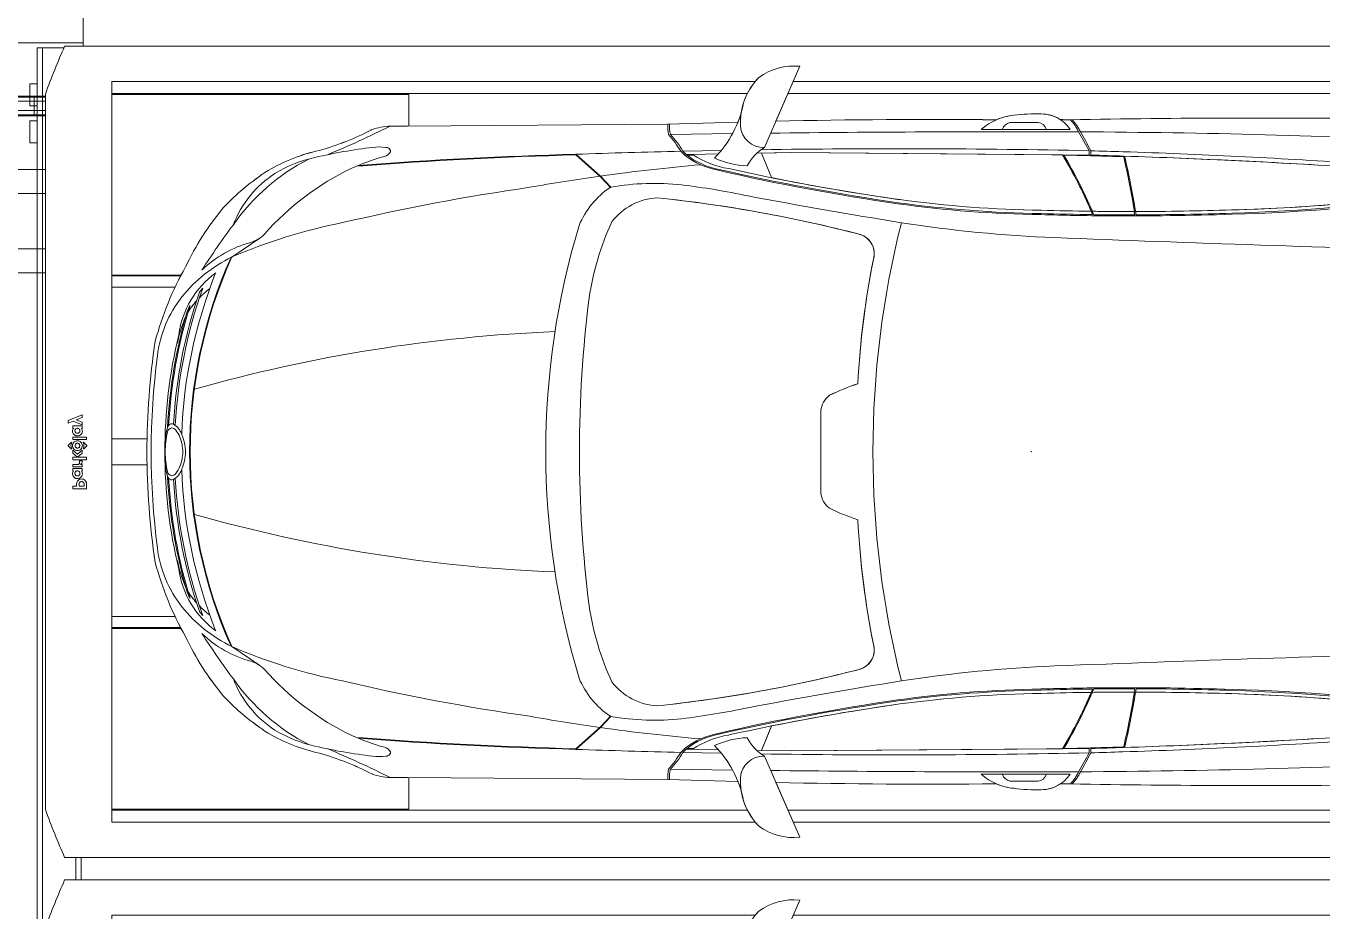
# Model space of a CAD drawing. Header units: inches. Extents: x -16708 to 20619, y -1096 to 18335.
# Drawn here: x -11425 to -7909, y 4518 to 6918 of the extents above; entities that cross this region are included whole.
import ezdxf

# ---------------------------------------------------------------- set-up
doc = ezdxf.new("R2010")
doc.units = ezdxf.units.IN
doc.header["$MEASUREMENT"] = 0
doc.set_wipeout_variables(frame=1)
doc.linetypes.add('PHANTOM', pattern=[12.7, 6.35, -1.27, 1.27, -1.27, 1.27, -1.27])
for name, color, linetype in [('PK24-LOGO', 7, 'Continuous'), ('PK24E', 7, 'Continuous'), ('PK24E-COMP-CAR', 7, 'Continuous')]:
    doc.layers.add(name, color=color, linetype=linetype)
for name, color, linetype, true_color in [('PK24E-COMP-PALLET', 132, 'Continuous', 0x00b7c8), ('PK24E-HELPER', 253, 'PHANTOM', 0xa1a1a1), ('PK24E-SYS-LIFT', 31, 'Continuous', 0xffcc5a), ('PK24E-SYS-SHELF', 31, 'Continuous', 0xffcc5a)]:
    doc.layers.add(name, color=color, linetype=linetype, true_color=true_color)

# ---------------------------------------------------------------- blocks, each defined once
blk = doc.blocks.new('ELIFTUG---TOP-COMP-PKE24')
at = {"layer": 'PK24E-HELPER', "lineweight": 5}
blk.add_point((0, -167.5), dxfattribs=at)
blk = doc.blocks.new('ELIFT-DU--TOP-COMP-PKE24')
at = {"layer": 'PK24E-SYS-LIFT', "linetype": 'Continuous', "lineweight": 5}
for p, q in [((-257.25, 119.1), (-257.25, -119.1)), ((-282.15, -119.1), (-257.25, -119.1)), ((-257.25, -131.25), (-257.25, -119.1)), ((-282.15, -133.55), (-270.56, -133.55)), ((-270.56, -133.88), (-270.56, -133.55)), ((-270.56, -133.55), (294.94, -133.55)), ((279.63, -131.25), (-258.37, -131.25)), ((-258.37, -131.25), (-258.37, -131.55)), ((279.63, -131.55), (-258.37, -131.55)), ((-258.37, -131.55), (-258.37, -133.55)), ((-245.37, -130.25), (266.63, -130.25)), ((-245.37, -131.25), (-245.37, -130.25)), ((-282.15, -133.88), (-270.56, -133.88)), ((-282.15, -134.98), (-270.56, -134.98)), ((-270.56, -133.88), (294.94, -133.88)), ((-270.56, -134.98), (-270.56, -133.88)), ((-270.56, -134.98), (294.94, -134.98)), ((-270.56, -137.52), (-270.56, -134.98)), ((-282.15, -137.52), (-270.56, -137.52)), ((-282.15, -138.62), (-270.56, -138.62)), ((-282.15, -138.95), (-270.56, -138.95)), ((-270.56, -138.62), (-270.56, -137.52)), ((-270.56, -137.52), (294.94, -137.52)), ((-270.56, -138.62), (294.94, -138.62)), ((-270.56, -138.95), (-270.56, -138.62)), ((-270.56, -138.95), (294.94, -138.95)), ((-258.37, -138.95), (-258.37, -140.95)), ((-258.37, -140.95), (-258.37, -141.25)), ((-258.37, -140.95), (279.63, -140.95)), ((-258.37, -141.25), (279.63, -141.25)), ((-257.25, -153.5), (-257.25, -141.25)), ((-257.25, -153.5), (-282.15, -153.5)), ((-289.75, -181.5), (-257.25, -181.5))]:
    blk.add_line(p, q, dxfattribs=at)
at = {"lineweight": 5}
blk.add_wipeout([(-285.75, -175), (-285.75, -160), (307, -160), (307, -175)], dxfattribs=at)
at = {"layer": 'PK24E-SYS-LIFT', "linetype": 'Continuous', "lineweight": 5}
for p, q in [((-245.37, -160), (-245.37, -141.25)), ((-257.25, -160), (-257.25, -153.5)), ((307, -160), (-285.75, -160)), ((-285.75, -175), (307, -175)), ((-257.25, -181.5), (-257.25, -175))]:
    blk.add_line(p, q, dxfattribs=at)
blk = doc.blocks.new('ELIFTUG--WDU-TOP-SYS-PKE24')
at = {"lineweight": 5}
blk.add_blockref('ELIFTUG---TOP-COMP-PKE24', (0, 0), dxfattribs=at)
blk.add_blockref('ELIFT-DU--TOP-COMP-PKE24', (0, 0), dxfattribs=at)
blk = doc.blocks.new('SEDAN---TOP-COMP-PKE24')
at = {"layer": 'PK24E-COMP-CAR', "lineweight": 5}
for p, q in [((-62.86, 104.5), (-72.44, 82.5)), ((-169.27, 88.29), (-174, 88.29)), ((-98.66, 88.8), (-169.27, 88.29)), ((-98.66, 88.8), (-79.61, 89.39)), ((-5.82, 89.3), (1.87, 89.25)), ((-97.93, 86.02), (-81.06, 86.26)), ((10.5, 87.37), (-13.63, 87.41)), ((-95.15, 81.48), (-93.97, 80.32)), ((-94.58, 81.49), (-84.09, 81.71)), ((-94.58, 81.49), (-93.64, 80.58)), ((-74.57, 80.93), (-65.09, 81.1)), ((-70.54, 74.33), (-73.22, 80.95)), ((15.63, 80.44), (-65.09, 81.1)), ((15.63, 81.62), (15.63, 80.46)), ((16.15, 81.61), (16.15, 80.46)), ((-116.92, 74.75), (-123.58, 80.66)), ((-116.92, 74.58), (-123.58, 80.49)), ((-93.64, 80.58), (-91.91, 80.62)), ((-93.36, 80.34), (-91.61, 80.39)), ((-91.91, 80.62), (-84.91, 80.75)), ((16.01, 80.23), (8.78, 80.42)), ((16.01, 80.23), (25.03, 79.95)), ((-114.09, 71.73), (-116.92, 74.75)), ((-114.09, 71.56), (-116.92, 74.58)), ((16.52, 65.21), (16.91, 64.26)), ((16.91, 64.26), (28.03, 64.26)), ((28.03, 64.26), (27.9, 65.14)), ((-216.91, 52.81), (-209.34, 57.94)), ((-57.16, 11.11), (-57.16, -11.11)), ((-216.91, -52.81), (-209.34, -57.94)), ((16.52, -65.21), (16.91, -64.26)), ((16.91, -64.26), (28.03, -64.26)), ((28.03, -64.26), (27.9, -65.14)), ((-114.09, -71.56), (-116.92, -74.58)), ((-114.09, -71.73), (-116.92, -74.75)), ((-116.92, -74.58), (-123.58, -80.49)), ((-116.92, -74.75), (-123.58, -80.66)), ((-70.54, -74.33), (-73.22, -80.95)), ((-95.15, -81.48), (-93.97, -80.32)), ((-94.58, -81.49), (-93.64, -80.58)), ((-93.64, -80.58), (-91.91, -80.62)), ((-93.36, -80.34), (-91.61, -80.39)), ((-91.91, -80.62), (-84.91, -80.75)), ((15.63, -80.44), (-65.09, -81.1)), ((16.01, -80.23), (8.78, -80.42)), ((15.63, -81.62), (15.63, -80.46)), ((16.01, -80.23), (25.03, -79.95)), ((16.15, -81.61), (16.15, -80.46)), ((-94.58, -81.49), (-84.09, -81.71)), ((-74.57, -80.93), (-65.09, -81.1)), ((-62.86, -104.5), (-72.44, -82.5)), ((-97.93, -86.02), (-81.06, -86.26)), ((10.5, -87.37), (-13.63, -87.41)), ((-169.27, -88.29), (-174, -88.29)), ((-98.66, -88.8), (-169.27, -88.29)), ((-98.66, -88.8), (-79.61, -89.39)), ((-5.82, -89.3), (1.87, -89.25))]:
    blk.add_line(p, q, dxfattribs=at)
blk.add_lwpolyline([(97.78, -90.23, -0.008053), (10.57, -90.02, -0.000309), (7.83, -90.05, -0.150488), (2.6, -91.59, -0.044865), (-4.76, -91.22, -0.077763), (-9.49, -90.01, -0.007742), (-69.33, -89.64), (-62.86, -104.5, -0.182926), (-73.91, -101.48, -0.158163), (-78.74, -91.93, 0.023024), (-79.61, -89.39), (-98.66, -88.8), (-169.27, -88.29), (-174, -88.29, -0.075259), (-178.89, -87.33, 0.049447), (-193.17, -81.68, -0.080698), (-207.09, -76.23, -0.062715), (-219.23, -66.14, -0.061643), (-229.5, -50.11, -0.061425), (-237.69, -30.02, -0.075225), (-237.69, 30.02, -0.061425), (-229.5, 50.11, -0.061643), (-219.23, 66.14, -0.062715), (-207.09, 76.23, -0.080698), (-193.17, 81.68, 0.049447), (-178.89, 87.33, -0.075259), (-174, 88.29), (-169.27, 88.29), (-98.66, 88.8), (-79.61, 89.39, 0.023024), (-78.74, 91.93, -0.158163), (-73.91, 101.48, -0.182926), (-62.86, 104.5), (-69.33, 89.64, -0.007742), (-9.49, 90.01, -0.077763), (-4.76, 91.22, -0.044865), (2.6, 91.59, -0.150488), (7.83, 90.05, -0.000309), (10.57, 90.02, -0.008053), (97.78, 90.23)], format="xyb", dxfattribs=at)
for points in [[(-65.09, 81.1), (-73.22, 80.95), (-70.53, 74.32, 0.014822), (-35.67, 68.36, 0.030043), (2.71, 65.49, 0.004063), (16.22, 65.21, 0.035411), (8.42, 80.5)], [(25.28, 80.15, -0.016235), (28.25, 65.14, 0.00745), (54.29, 65.56, 0.017199), (86.77, 67.51, 0.008624), (85.26, 77.28, 0.007485)], [(-101.46, 68.87, 0.21976), (-113.83, 62.35, 0.069678), (-119.98, 41.74, 0.063275), (-119.98, -41.74, 0.069678), (-113.83, -62.35, 0.21976), (-101.46, -68.87, 0.037117), (-46.41, -58.91, 0.360325), (-42.69, -53.02, -0.038423), (-47.08, -18.45, -0.032223), (-54.77, -15.32, -0.201945), (-57.16, -11.11), (-57.16, 11.11, -0.201945), (-54.77, 15.32, -0.032223), (-47.08, 18.45, -0.038423), (-42.69, 53.02, 0.360325), (-46.41, 58.91, 0.037117)], [(-35.67, -68.36, 0.014822), (-70.53, -74.32), (-73.22, -80.95), (-65.09, -81.1), (8.42, -80.5, 0.035411), (16.22, -65.21, 0.004063), (2.71, -65.49, 0.030043)], [(28.25, -65.14, -0.016235), (25.28, -80.15, 0.007485), (85.26, -77.28, 0.008624), (86.77, -67.51, 0.017199), (54.29, -65.56, 0.00745)]]:
    blk.add_lwpolyline(points, format="xyb", close=True, dxfattribs=at)
for centre, radius, start, end in [((-64.4, 88.4), 16.17, 84.5375, 126.0025), ((-61.6, 89.26), 17.35, 135.2065, 183.224), ((-106.68, 100.05), 29.09, 315.424, 349.2913), ((0.97, 50.47), 41.15, 87.7248, 98.0001), ((2.73, 82.33), 9.26, 33.0251, 90.7991), ((-297.73, 335.52), 276.47, 292.7519, 296.5872), ((-173.26, 71.64), 16.67, 92.5187, 109.7343), ((-88.33, 88.24), 10.35, 176.9022, 192.453), ((-90.22, 88.08), 7.98, 174.7847, 194.9697), ((-72.64, 88.8), 6.31, 184.7355, 271.8294), ((-27.52, -1842.23), 1932.32, 89.46551, 91.2399), ((-3.27, 75.49), 15.8, 95.4125, 130.9847), ((-5.03, 86.36), 3.04, 105.091, 158.8834), ((1.53, 86.64), 2.64, 20.8811, 82.6101), ((-19.05, -2122.12), 2212.33, 89.23306, 89.30384), ((60.59, -2617.2), 2707.68, 89.21283, 91.05848), ((2.79, 82.38), 10.9, 23.5779, 44.4636), ((2.01, 81.41), 12.48, 25.2884, 43.4409), ((-214.5, 156.5), 77.8, 285.9155, 297.2387), ((-120.33, 66.66), 29.22, 30.4712, 41.4579), ((-112.63, 71.62), 20.57, 28.6754, 44.4041), ((-4.65, -5675.73), 5762.5, 89.826757, 90.657219), ((-55.59, 45.28), 79.96, 27.0266, 31.2322), ((0.75, -2315.17), 2401.94, 87.31052, 89.70092), ((400.86, 299.68), 442.21, 208.7857, 209.5474), ((-183.36, 36.09), 46.63, 102.1421, 120.5966), ((-161.84, -60.16), 143.68, 96.751, 103.0827), ((-176.92, 69.41), 13.23, 82.1737, 97.8561), ((-176.09, 82.51), 2.49, 283.1984, 331.9154), ((-175.21, 80.92), 1.6, 41.6512, 86.9746), ((-174.55, 81.55), 0.692, 341.7255, 38.8125), ((-36.32, -2454.38), 2536.54, 91.32888, 91.97137), ((-66.73, 72.51), 11.5, 119.7345, 154.246), ((-36.58, -2440.23), 2522.39, 88.81394, 90.83629), ((114.29, 3096.19), 3016.18, 268.13548, 268.30047), ((-33.65, -1742.8), 1825.08, 86.20281, 88.16358), ((-170.4, 29.26), 56.29, 117.1325, 144.9762), ((-186.34, 43.99), 36.69, 102.6348, 120.9753), ((-160.31, 24.5), 57.62, 105.3002, 114.6581), ((-95.87, -1030.07), 1111.07, 91.42921, 94.47226), ((-95.87, -1030.24), 1111.07, 91.42921, 94.47226), ((-43.08, -455.9), 535.77, 94.9919, 97.9221), ((-80.5, 98.49), 22.61, 233.4438, 258.5287), ((-80.74, 97.3), 21.15, 232.2694, 259.1312), ((-78.45, 100.5), 24, 235.8879, 261.2775), ((-76.49, 99.59), 22.08, 244.6304, 268.4473), ((-95.53, 17.86), 121.37, 22.4976, 31.0717), ((-95.23, 17.86), 121.37, 22.9596, 31.0262), ((47.02, 862.9), 783.05, 267.74093, 268.38698), ((-40.59, -1924.38), 2005.61, 86.33841, 88.1264), ((-204.64, 26.99), 235.7, 9.3153, 12.9871), ((-204.34, 26.99), 235.7, 9.0956, 13.0385), ((-173.07, 23), 63.18, 122.5877, 136.9421), ((-189.22, 50.92), 29.29, 123.1182, 158.6656), ((-152.98, 10.65), 73.28, 115.3484, 138.6962), ((-45, -438.56), 518.32, 97.995, 100.1199), ((48.2, 656.1), 594.88, 257.06162, 261.83817), ((50.14, 668.51), 607.14, 257.16578, 261.83301), ((47.41, 659.23), 596.69, 257.46559, 261.99639), ((-52.64, -509.63), 587.29, 98.16734, 103.21053), ((-101.49, 52.6), 22.96, 123.6769, 157.6102), ((-102.26, 4.78), 67.99, 83.8009, 100.0181), ((-118.87, -126.79), 200.59, 77.923, 83.141), ((42.27, 538.54), 473.13, 271.4558, 278.3489), ((-100.59, 52.21), 16.68, 92.9735, 142.5507), ((-140.88, -306.38), 377.31, 75.6057, 84.0024), ((209.43, 1589.03), 1546.4, 259.32932, 260.89545), ((7.17, 381.59), 317.33, 262.1349, 269.1704), ((7.21, 382.52), 317.96, 262.1703, 269.1694), ((7.37, 386.04), 320.58, 262.2841, 269.1673), ((40.47, 551.19), 486.69, 271.641, 278.3926), ((43.18, 517.82), 453.56, 271.423, 278.6866), ((-159.64, 16.61), 77.48, 140.2708, 154.3805), ((26.5, 878.44), 814.5, 268.31692, 269.60026), ((26.62, 883.44), 819.2, 268.31952, 269.29918), ((26.97, 896.69), 831.55, 268.32799, 269.25734), ((26.97, 896.69), 831.55, 269.27979, 269.55469), ((27.03, 939.01), 873.87, 269.57288, 270.05711), ((26.45, 924.83), 860.88, 269.62504, 271.86362), ((27.03, 939.01), 873.87, 270.07421, 271.78768), ((26.62, 925.75), 861.51, 270.11773, 271.848), ((-20.48, -83.54), 243.89, 143.4887, 147.0067), ((-158.26, -83.55), 148.45, 101.1054, 113.2737), ((81.19, 0), 212.94, 163.2572, 196.7428), ((-43.31, 30.11), 77.54, 155.4324, 171.3758), ((210.31, 0), 253.31, 165.808, 194.192), ((20.7, 421.08), 363.31, 261.1383, 267.7269), ((-203.41, 26.57), 31.35, 105.5199, 133.6166), ((-214.29, 65.25), 8.83, 286.3623, 315.0949), ((-48.11, 53.72), 5.46, 344.2805, 79.2136), ((396.89, 10097.96), 10047.5, 267.772041, 268.409436), ((-199.28, 16.8), 40.1, 116.0817, 141.0743), ((-99.06, 0), 129.15, 155.8616, 204.1384), ((-152.11, 6.89), 88.65, 150.8176, 164.8775), ((-99.23, 0), 129.15, 155.9157, 204.0843), ((179.75, 7.18), 227.11, 168.5559, 177.1567), ((-206.61, 28.32), 24.95, 126.0607, 172.1709), ((-99.65, -0.01), 130.96, 158.2662, 177.8999), ((-99.67, -0.01), 133.28, 161.0425, 176.7705), ((-99.66, -0.01), 132.78, 160.4779, 176.8863), ((-216.31, 33.98), 12.15, 123.0411, 140.9727), ((-198.32, 21.08), 35.27, 138.6846, 140.9658), ((-205.51, 22.25), 31.83, 141.6601, 173.1733), ((-99.68, 0), 134.56, 162.8481, 176.962), ((-185.33, 17.99), 48.1, 153.192, 155.3203), ((-213.93, 29.41), 17.05, 137.5427, 151.3063), ((208.52, 0), 331.14, 172.7589, 187.2411), ((-99.66, -0.01), 134.86, 163.5999, 177.2039), ((-197.47, 22.79), 34.84, 156.654, 168.918), ((-99.69, 0), 135.4, 166.4538, 193.5462), ((-112.46, -386.64), 419.55, 92.2915, 105.8548), ((-39.3, 0), 200.64, 171.3961, 188.6039), ((-36.68, 0), 202.11, 172.5993, 187.4007), ((-26.66, -42.67), 64.44, 108.4794, 115.8619), ((-50.97, 10.37), 6.23, 127.5597, 173.228), ((-228.37, 3.97), 6.5, 150.9416, 173.9628), ((-233.19, 6.58), 1.02, 63.7035, 147.9621), ((-235.4, 3.07), 5.18, 19.4522, 58.9919), ((-202.83, 0.56), 32.26, 172.7148, 178.7464), ((-212.26, 0.19), 22.72, 166.9051, 180.4687), ((-232.9, 5.01), 1.53, 102.1025, 167.8605), ((-233.52, 4.76), 1.77, 38.8304, 81.862), ((-237.14, 1.55), 6.6, 21.4953, 40.8079), ((-240.92, 0.01), 10.68, 359.9671, 21.793), ((-241.08, 0.02), 11.58, 359.9064, 24.3217), ((-202.83, -0.56), 32.26, 181.2536, 187.2852), ((-212.26, -0.19), 22.72, 179.5313, 193.0949), ((-240.92, -0.01), 10.68, 338.207, 0.0329), ((-241.08, -0.02), 11.58, 335.6783, 0.0936), ((-228.37, -3.97), 6.5, 186.0372, 209.0584), ((-232.9, -5.01), 1.53, 192.1395, 257.8975), ((-99.66, 0.01), 134.86, 182.7961, 196.4001), ((-233.52, -4.76), 1.77, 278.138, 321.1696), ((-235.4, -3.07), 5.18, 301.0081, 340.5478), ((-237.14, -1.55), 6.6, 319.1921, 338.5047), ((-99.65, 0.01), 130.96, 182.1001, 201.7338), ((-99.68, 0), 134.56, 183.038, 197.1519), ((-233.19, -6.58), 1.02, 212.0379, 296.2965), ((-99.67, 0.01), 133.28, 183.2295, 198.9575), ((-99.66, 0.01), 132.78, 183.1137, 199.5221), ((-50.97, -10.37), 6.23, 186.772, 232.4403), ((-112.46, 386.64), 419.55, 254.1452, 267.7085), ((-26.66, 42.67), 64.44, 244.1381, 251.5206), ((179.75, -7.18), 227.11, 182.8433, 191.4441), ((-205.51, -22.25), 31.83, 186.8267, 218.3399), ((-152.11, -6.89), 88.65, 195.1225, 209.1824), ((-197.47, -22.79), 34.84, 191.082, 203.346), ((-206.61, -28.32), 24.95, 187.8291, 233.9393), ((-185.33, -17.99), 48.1, 204.6797, 206.808), ((-213.93, -29.41), 17.05, 208.6937, 222.4573), ((-199.28, -16.8), 40.1, 218.9257, 243.9183), ((-216.31, -33.98), 12.15, 219.0273, 236.9589), ((-43.31, -30.11), 77.54, 188.6242, 204.5676), ((-198.32, -21.08), 35.27, 219.0342, 221.3154), ((-159.64, -16.61), 77.48, 205.6195, 219.7292), ((-20.48, 83.54), 243.89, 212.9933, 216.5113), ((-203.41, -26.57), 31.35, 226.3834, 254.4801), ((-48.11, -53.72), 5.46, 280.7864, 15.7195), ((-158.26, 83.55), 148.45, 246.7263, 258.8946), ((396.89, -10097.96), 10047.5, 91.590564, 92.227959), ((-214.29, -65.25), 8.83, 44.9051, 73.6377), ((-152.98, -10.65), 73.28, 221.3038, 244.6516), ((-140.88, 306.38), 377.31, 275.9976, 284.3943), ((20.7, -421.08), 363.31, 92.2731, 98.8617), ((-170.4, -29.26), 56.29, 215.0238, 242.8675), ((-189.22, -50.92), 29.29, 201.3344, 236.8818), ((-52.64, 509.63), 587.29, 256.78947, 261.83266), ((-101.49, -52.6), 22.96, 202.3898, 236.3231), ((-100.59, -52.21), 16.68, 217.4493, 267.0265), ((209.43, -1589.03), 1546.4, 99.10455, 100.67068), ((-173.07, -23), 63.18, 223.0579, 237.4123), ((7.17, -381.59), 317.33, 90.8296, 97.8651), ((7.21, -382.52), 317.96, 90.8306, 97.8297), ((7.37, -386.04), 320.58, 90.8327, 97.7159), ((26.5, -878.44), 814.5, 90.39974, 91.68308), ((26.62, -883.44), 819.2, 90.70082, 91.68048), ((26.97, -896.69), 831.55, 90.74266, 91.67201), ((-95.53, -17.86), 121.37, 328.9283, 337.5024), ((-95.23, -17.86), 121.37, 328.9738, 337.0404), ((26.97, -896.69), 831.55, 90.44531, 90.72021), ((27.03, -939.01), 873.87, 89.94289, 90.42712), ((26.45, -924.83), 860.88, 88.13638, 90.37496), ((-204.64, -26.99), 235.7, 347.0129, 350.6847), ((-204.34, -26.99), 235.7, 346.9615, 350.9044), ((27.03, -939.01), 873.87, 88.21232, 89.92579), ((26.62, -925.75), 861.51, 88.152, 89.88227), ((42.27, -538.54), 473.13, 81.6511, 88.5442), ((40.47, -551.19), 486.69, 81.6074, 88.359), ((43.18, -517.82), 453.56, 81.3134, 88.577), ((-118.87, 126.79), 200.59, 276.859, 282.077), ((48.2, -656.1), 594.88, 98.16183, 102.93838), ((50.14, -668.51), 607.14, 98.16699, 102.83422), ((47.41, -659.23), 596.69, 98.00361, 102.53441), ((-45, 438.56), 518.32, 259.8801, 262.005), ((-102.26, -4.78), 67.99, 259.9819, 276.1991), ((-183.36, -36.09), 46.63, 239.4034, 257.8579), ((-186.34, -43.99), 36.69, 239.0247, 257.3652), ((-160.31, -24.5), 57.62, 245.3419, 254.6998), ((-43.08, 455.9), 535.77, 262.0779, 265.0081), ((-80.5, -98.49), 22.61, 101.4713, 126.5562), ((-80.74, -97.3), 21.15, 100.8688, 127.7306), ((-78.45, -100.5), 24, 98.7225, 124.1121), ((-40.59, 1924.38), 2005.61, 271.8736, 273.66159), ((-161.84, 60.16), 143.68, 256.9173, 263.249), ((-297.73, -335.52), 276.47, 63.4128, 67.2481), ((-95.87, 1030.24), 1111.07, 265.52774, 268.57079), ((-95.87, 1030.07), 1111.07, 265.52774, 268.57079), ((-176.09, -82.51), 2.49, 28.0846, 76.8016), ((-36.32, 2454.38), 2536.54, 268.02863, 268.67112), ((-76.49, -99.59), 22.08, 91.5527, 115.3696), ((-106.68, -100.05), 29.09, 10.7087, 44.576), ((-66.73, -72.51), 11.5, 205.754, 240.2655), ((47.02, -862.9), 783.05, 91.61302, 92.25907), ((-33.65, 1742.8), 1825.08, 271.83642, 273.79719), ((-214.5, -156.5), 77.8, 62.7613, 74.0845), ((-176.92, -69.41), 13.23, 262.1439, 277.8263), ((-175.21, -80.92), 1.6, 273.0254, 318.3488), ((-174.55, -81.55), 0.692, 321.1875, 18.2745), ((-120.33, -66.66), 29.22, 318.5421, 329.5288), ((-112.63, -71.62), 20.57, 315.5959, 331.3246), ((-72.64, -88.8), 6.31, 88.1706, 175.2645), ((-36.58, 2440.23), 2522.39, 269.16371, 271.18606), ((-55.59, -45.28), 79.96, 328.7678, 332.9734), ((400.86, -299.68), 442.21, 150.4526, 151.2143), ((0.75, 2315.17), 2401.94, 270.29908, 272.68948), ((114.29, -3096.19), 3016.18, 91.69953, 91.86452), ((-173.26, -71.64), 16.67, 250.2657, 267.4813), ((-88.33, -88.24), 10.35, 167.547, 183.0978), ((-90.22, -88.08), 7.98, 165.0303, 185.2153), ((-4.65, 5675.73), 5762.5, 269.342781, 270.173243), ((-3.27, -75.49), 15.8, 229.0153, 264.5875), ((-5.03, -86.36), 3.04, 201.1166, 254.909), ((1.53, -86.64), 2.64, 277.3899, 339.1189), ((2.73, -82.33), 9.26, 269.2009, 326.9749), ((2.79, -82.38), 10.9, 315.5364, 336.4221), ((2.01, -81.41), 12.48, 316.5591, 334.7116), ((-61.6, -89.26), 17.35, 176.776, 224.7935), ((-27.52, 1842.23), 1932.32, 268.7601, 270.53449), ((0.97, -50.47), 41.15, 261.9999, 272.2752), ((-19.05, 2122.12), 2212.33, 270.69616, 270.76694), ((60.59, 2617.2), 2707.68, 268.94152, 270.78717), ((-64.4, -88.4), 16.17, 233.9975, 275.4625)]:
    blk.add_arc(centre, radius, start, end, dxfattribs=at)
blk = doc.blocks.new('LOGO----DECOR-PK24')
at = {"layer": 'PK24-LOGO', "lineweight": 5}
for p, q in [((-10, 2.13), (-8.71, 2.13)), ((-10, -1.62), (-10, 2.13)), ((-9.29, 1.47), (-9.29, 0.11)), ((-8.76, 1.47), (-9.29, 1.47)), ((-9.29, 0.11), (-8.76, 0.11)), ((-8.61, 1.46), (-8.76, 1.47)), ((-8.76, 0.11), (-8.61, 0.13)), ((-8.71, 2.13), (-8.43, 2.11)), ((-8.48, 1.42), (-8.61, 1.46)), ((-8.61, 0.13), (-8.48, 0.17)), ((-8.36, 1.35), (-8.48, 1.42)), ((-8.48, 0.17), (-8.36, 0.23)), ((-8.43, 2.11), (-8.3, 2.07)), ((-8.26, 1.27), (-8.36, 1.35)), ((-8.36, 0.23), (-8.26, 0.31)), ((-8.3, 2.07), (-8.17, 2.03)), ((-8.19, 1.17), (-8.26, 1.27)), ((-8.26, 0.31), (-8.19, 0.41)), ((-8.13, 1.05), (-8.19, 1.17)), ((-8.19, 0.41), (-8.13, 0.53)), ((-8.17, 2.03), (-7.94, 1.9)), ((-8.09, 0.93), (-8.13, 1.05)), ((-8.13, 0.53), (-8.09, 0.66)), ((-8.08, 0.79), (-8.09, 0.93)), ((-8.09, 0.66), (-8.08, 0.79)), ((-7.94, 1.9), (-7.74, 1.74)), ((-7.74, 1.74), (-7.58, 1.55)), ((-7.58, 0.04), (-7.74, -0.16)), ((-7.58, 1.55), (-7.46, 1.32)), ((-7.46, 0.27), (-7.58, 0.04)), ((-7.46, 1.32), (-7.38, 1.06)), ((-7.38, 0.52), (-7.46, 0.27)), ((-7.38, 1.06), (-7.36, 0.79)), ((-7.36, 0.79), (-7.38, 0.52)), ((-7.19, -0.02), (-7.16, 0.13)), ((-7.16, 0.13), (-7.11, 0.26)), ((-7.11, 0.26), (-6.98, 0.49)), ((-6.98, 0.49), (-6.82, 0.68)), ((-6.82, 0.68), (-6.62, 0.82)), ((-6.62, 0.82), (-6.41, 0.92)), ((-6.42, 0.06), (-6.48, -0.05)), ((-6.33, 0.17), (-6.42, 0.06)), ((-6.41, 0.92), (-6.19, 0.98)), ((-6.23, 0.25), (-6.33, 0.17)), ((-6.11, 0.31), (-6.23, 0.25)), ((-6.19, 0.98), (-5.97, 1)), ((-5.98, 0.35), (-6.11, 0.31)), ((-5.84, 0.36), (-5.98, 0.35)), ((-5.97, 1), (-5.74, 0.98)), ((-5.71, 0.35), (-5.84, 0.36)), ((-5.74, 0.98), (-5.53, 0.92)), ((-5.58, 0.31), (-5.71, 0.35)), ((-5.47, 0.24), (-5.58, 0.31)), ((-5.53, 0.92), (-5.35, 0.82)), ((-5.37, 0.16), (-5.47, 0.24)), ((-5.29, 0.06), (-5.37, 0.16)), ((-5.35, 0.82), (-5.21, 0.7)), ((-5.23, -0.06), (-5.29, 0.06)), ((-5.21, 0.7), (-5.21, 0.95)), ((-5.21, 0.95), (-4.5, 0.95)), ((-4.5, 0.95), (-4.5, -1.62)), ((-3.41, 0.95), (-4.11, 0.95)), ((-4.11, 0.95), (-4.11, -1.62)), ((-3.41, 0.53), (-3.41, 0.95)), ((-3.36, 0.62), (-3.41, 0.53)), ((-3.37, -0.03), (-3.32, 0.06)), ((-3.29, 0.71), (-3.36, 0.62)), ((-3.32, 0.06), (-3.26, 0.13)), ((-3.22, 0.78), (-3.29, 0.71)), ((-3.26, 0.13), (-3.19, 0.19)), ((-3.14, 0.84), (-3.22, 0.78)), ((-3.19, 0.19), (-3.11, 0.23)), ((-3.05, 0.89), (-3.14, 0.84)), ((-3.11, 0.23), (-3.02, 0.26)), ((-2.94, 0.92), (-3.05, 0.89)), ((-3.02, 0.26), (-2.92, 0.27)), ((-2.83, 0.94), (-2.94, 0.92)), ((-2.92, 0.27), (-2.42, 0.27)), ((-2.7, 0.95), (-2.83, 0.94)), ((-2.42, 0.95), (-2.7, 0.95)), ((-2.42, 0.27), (-2.42, 0.95)), ((-1.42, 2.13), (-2.13, 2.13)), ((-2.13, 2.13), (-2.13, -1.62)), ((-1.42, -1.62), (-1.42, 2.13)), ((-0.37, 0.95), (-1.42, -0.33)), ((-0.61, -0.33), (0.44, 0.95)), ((0.44, 0.95), (-0.37, 0.95)), ((0.44, 0.19), (0.36, -0.06)), ((0.56, 0.41), (0.44, 0.19)), ((0.72, 0.61), (0.56, 0.41)), ((0.92, 0.77), (0.72, 0.61)), ((0.77, 1.32), (0.79, 1.37)), ((0.78, 1.26), (0.77, 1.32)), ((0.81, 1.24), (0.78, 1.26)), ((0.79, 1.37), (1.61, 2.19)), ((0.85, 1.23), (0.81, 1.24)), ((0.89, 1.24), (0.85, 1.23)), ((1.07, 1.32), (0.89, 1.24)), ((1.15, 0.9), (0.92, 0.77)), ((1.27, 1.37), (1.07, 1.32)), ((1.07, -0.08), (1.13, 0.03)), ((1.13, 0.03), (1.21, 0.12)), ((1.4, 0.98), (1.15, 0.9)), ((1.21, 0.12), (1.3, 0.2)), ((1.46, 1.41), (1.27, 1.37)), ((1.3, 0.2), (1.41, 0.26)), ((1.67, 1), (1.4, 0.98)), ((1.41, 0.26), (1.54, 0.3)), ((1.67, 1.42), (1.46, 1.41)), ((1.54, 0.3), (1.67, 0.31)), ((1.61, 2.19), (1.67, 2.21)), ((1.67, 2.21), (1.73, 2.19)), ((1.87, 1.41), (1.67, 1.42)), ((1.94, 0.98), (1.67, 1)), ((1.67, 0.31), (1.8, 0.3)), ((1.73, 2.19), (2.54, 1.37)), ((1.8, 0.3), (1.92, 0.26)), ((2.07, 1.37), (1.87, 1.41)), ((1.92, 0.26), (2.03, 0.2)), ((2.19, 0.9), (1.94, 0.98)), ((2.03, 0.2), (2.13, 0.12)), ((2.26, 1.32), (2.07, 1.37)), ((2.13, 0.12), (2.2, 0.03)), ((2.41, 0.77), (2.19, 0.9)), ((2.2, 0.03), (2.26, -0.08)), ((2.45, 1.24), (2.26, 1.32)), ((2.61, 0.61), (2.41, 0.77)), ((2.48, 1.23), (2.45, 1.24)), ((2.52, 1.24), (2.48, 1.23)), ((2.55, 1.26), (2.52, 1.24)), ((2.54, 1.37), (2.57, 1.32)), ((2.57, 1.32), (2.55, 1.26)), ((2.78, 0.41), (2.61, 0.61)), ((2.9, 0.19), (2.78, 0.41)), ((2.98, -0.06), (2.9, 0.19)), ((3.31, 2.13), (4.01, 2.13)), ((3.31, -1.62), (3.31, 2.13)), ((4.01, 2.13), (4.01, -1.62)), ((4.37, -0.02), (4.4, 0.13)), ((4.4, 0.13), (4.45, 0.26)), ((4.45, 0.26), (4.58, 0.49)), ((4.58, 0.49), (4.74, 0.68)), ((4.74, 0.68), (4.93, 0.82)), ((4.93, 0.82), (5.15, 0.92)), ((5.14, 0.06), (5.08, -0.05)), ((5.23, 0.17), (5.14, 0.06)), ((5.15, 0.92), (5.37, 0.98)), ((5.33, 0.25), (5.23, 0.17)), ((5.45, 0.31), (5.33, 0.25)), ((5.37, 0.98), (5.59, 1)), ((5.58, 0.35), (5.45, 0.31)), ((5.72, 0.36), (5.58, 0.35)), ((5.59, 1), (5.82, 0.98)), ((5.85, 0.35), (5.72, 0.36)), ((5.82, 0.98), (6.03, 0.92)), ((5.98, 0.31), (5.85, 0.35)), ((6.09, 0.24), (5.98, 0.31)), ((6.03, 0.92), (6.21, 0.82)), ((6.19, 0.16), (6.09, 0.24)), ((6.27, 0.06), (6.19, 0.16)), ((6.21, 0.82), (6.35, 0.7)), ((6.32, -0.06), (6.27, 0.06)), ((6.35, 0.7), (6.35, 0.95)), ((6.35, 0.95), (7.06, 0.95)), ((7.06, 0.95), (7.06, -1.62)), ((8.33, -1.51), (7.31, 0.95)), ((7.31, 0.95), (8.05, 0.95)), ((8.05, 0.95), (8.68, -0.63)), ((10, 0.95), (8.51, -2.81)), ((8.68, -0.63), (9.27, 0.95)), ((9.27, 0.95), (10, 0.95)), ((-9.29, -1.62), (-10, -1.62)), ((-8.71, -0.55), (-9.29, -0.55)), ((-9.29, -0.55), (-9.29, -1.62)), ((-8.43, -0.52), (-8.71, -0.55)), ((-8.3, -0.49), (-8.43, -0.52)), ((-8.17, -0.44), (-8.3, -0.49)), ((-7.94, -0.32), (-8.17, -0.44)), ((-7.74, -0.16), (-7.94, -0.32)), ((-7.22, -0.33), (-7.21, -0.17)), ((-7.21, -0.5), (-7.22, -0.33)), ((-7.21, -0.17), (-7.19, -0.02)), ((-7.19, -0.65), (-7.21, -0.5)), ((-7.16, -0.79), (-7.19, -0.65)), ((-7.1, -0.92), (-7.16, -0.79)), ((-6.97, -1.15), (-7.1, -0.92)), ((-6.81, -1.34), (-6.97, -1.15)), ((-6.62, -1.48), (-6.81, -1.34)), ((-6.41, -1.59), (-6.62, -1.48)), ((-6.52, -0.18), (-6.53, -0.33)), ((-6.53, -0.33), (-6.52, -0.47)), ((-6.48, -0.05), (-6.52, -0.18)), ((-6.52, -0.47), (-6.48, -0.6)), ((-6.48, -0.6), (-6.42, -0.72)), ((-6.42, -0.72), (-6.33, -0.82)), ((-6.19, -1.65), (-6.41, -1.59)), ((-6.33, -0.82), (-6.23, -0.9)), ((-6.23, -0.9), (-6.11, -0.97)), ((-5.98, -1.67), (-6.19, -1.65)), ((-6.11, -0.97), (-5.98, -1.01)), ((-5.98, -1.01), (-5.84, -1.02)), ((-5.74, -1.65), (-5.98, -1.67)), ((-5.84, -1.02), (-5.71, -1.01)), ((-5.53, -1.57), (-5.74, -1.65)), ((-5.71, -1.01), (-5.58, -0.97)), ((-5.58, -0.97), (-5.47, -0.9)), ((-5.35, -1.47), (-5.53, -1.57)), ((-5.47, -0.9), (-5.37, -0.82)), ((-5.37, -0.82), (-5.29, -0.72)), ((-5.21, -1.33), (-5.35, -1.47)), ((-5.29, -0.72), (-5.23, -0.6)), ((-5.2, -0.19), (-5.23, -0.06)), ((-5.23, -0.6), (-5.2, -0.47)), ((-5.21, -1.62), (-5.21, -1.33)), ((-5.21, -1.33), (-5.21, -1.33)), ((-4.5, -1.62), (-5.21, -1.62)), ((-5.19, -0.33), (-5.2, -0.19)), ((-5.2, -0.47), (-5.19, -0.33)), ((-4.11, -1.62), (-3.41, -1.62)), ((-3.41, -0.21), (-3.4, -0.12)), ((-3.41, -1.62), (-3.41, -0.21)), ((-3.4, -0.12), (-3.37, -0.03)), ((-2.13, -1.62), (-1.42, -1.62)), ((-1.42, -0.33), (-0.37, -1.62)), ((0.44, -1.62), (-0.61, -0.33)), ((-0.37, -1.62), (0.44, -1.62)), ((0.36, -0.06), (0.33, -0.33)), ((0.33, -0.33), (0.36, -0.6)), ((0.36, -0.6), (0.44, -0.85)), ((0.44, -0.85), (0.56, -1.08)), ((0.56, -1.08), (0.72, -1.28)), ((0.72, -1.28), (0.92, -1.44)), ((0.77, -1.98), (0.78, -1.93)), ((0.79, -2.04), (0.77, -1.98)), ((0.78, -1.93), (0.81, -1.9)), ((1.61, -2.85), (0.79, -2.04)), ((0.81, -1.9), (0.85, -1.89)), ((0.85, -1.89), (0.89, -1.9)), ((0.89, -1.9), (1.07, -1.98)), ((0.92, -1.44), (1.15, -1.56)), ((1.02, -0.33), (1.03, -0.2)), ((1.03, -0.46), (1.02, -0.33)), ((1.03, -0.2), (1.07, -0.08)), ((1.07, -0.59), (1.03, -0.46)), ((1.13, -0.7), (1.07, -0.59)), ((1.07, -1.98), (1.27, -2.04)), ((1.21, -0.79), (1.13, -0.7)), ((1.15, -1.56), (1.4, -1.64)), ((1.3, -0.87), (1.21, -0.79)), ((1.27, -2.04), (1.46, -2.07)), ((1.41, -0.93), (1.3, -0.87)), ((1.4, -1.64), (1.67, -1.67)), ((1.54, -0.97), (1.41, -0.93)), ((1.46, -2.07), (1.67, -2.09)), ((1.67, -0.98), (1.54, -0.97)), ((1.67, -2.88), (1.61, -2.85)), ((1.8, -0.97), (1.67, -0.98)), ((1.67, -1.67), (1.94, -1.64)), ((1.67, -2.09), (1.87, -2.07)), ((1.73, -2.85), (1.67, -2.88)), ((2.54, -2.04), (1.73, -2.85)), ((1.92, -0.93), (1.8, -0.97)), ((1.87, -2.07), (2.07, -2.04)), ((2.03, -0.87), (1.92, -0.93)), ((1.94, -1.64), (2.19, -1.56)), ((2.13, -0.79), (2.03, -0.87)), ((2.07, -2.04), (2.26, -1.98)), ((2.2, -0.7), (2.13, -0.79)), ((2.19, -1.56), (2.41, -1.44)), ((2.26, -0.59), (2.2, -0.7)), ((2.26, -0.08), (2.3, -0.2)), ((2.3, -0.46), (2.26, -0.59)), ((2.26, -1.98), (2.45, -1.9)), ((2.3, -0.2), (2.31, -0.33)), ((2.31, -0.33), (2.3, -0.46)), ((2.41, -1.44), (2.61, -1.28)), ((2.45, -1.9), (2.48, -1.89)), ((2.48, -1.89), (2.52, -1.9)), ((2.52, -1.9), (2.55, -1.93)), ((2.57, -1.98), (2.54, -2.04)), ((2.55, -1.93), (2.57, -1.98)), ((2.61, -1.28), (2.78, -1.08)), ((2.78, -1.08), (2.9, -0.85)), ((2.9, -0.85), (2.98, -0.6)), ((3, -0.33), (2.98, -0.06)), ((2.98, -0.6), (3, -0.33)), ((4.01, -1.62), (3.31, -1.62)), ((4.34, -0.17), (4.37, -0.02)), ((4.34, -0.33), (4.34, -0.17)), ((4.34, -0.5), (4.34, -0.33)), ((4.37, -0.65), (4.34, -0.5)), ((4.4, -0.79), (4.37, -0.65)), ((4.46, -0.92), (4.4, -0.79)), ((4.59, -1.15), (4.46, -0.92)), ((4.75, -1.34), (4.59, -1.15)), ((4.94, -1.48), (4.75, -1.34)), ((5.15, -1.59), (4.94, -1.48)), ((5.04, -0.18), (5.03, -0.33)), ((5.03, -0.33), (5.04, -0.47)), ((5.08, -0.05), (5.04, -0.18)), ((5.04, -0.47), (5.08, -0.6)), ((5.08, -0.6), (5.14, -0.72)), ((5.14, -0.72), (5.23, -0.82)), ((5.37, -1.65), (5.15, -1.59)), ((5.23, -0.82), (5.33, -0.9)), ((5.33, -0.9), (5.45, -0.97)), ((5.58, -1.67), (5.37, -1.65)), ((5.45, -0.97), (5.58, -1.01)), ((5.58, -1.01), (5.72, -1.02)), ((5.81, -1.65), (5.58, -1.67)), ((5.72, -1.02), (5.85, -1.01)), ((6.03, -1.57), (5.81, -1.65)), ((5.85, -1.01), (5.98, -0.97)), ((5.98, -0.97), (6.09, -0.9)), ((6.21, -1.47), (6.03, -1.57)), ((6.09, -0.9), (6.19, -0.82)), ((6.19, -0.82), (6.27, -0.72)), ((6.35, -1.33), (6.21, -1.47)), ((6.27, -0.72), (6.32, -0.6)), ((6.36, -0.19), (6.32, -0.06)), ((6.32, -0.6), (6.36, -0.47)), ((6.35, -1.62), (6.35, -1.33)), ((6.35, -1.33), (6.35, -1.33)), ((7.06, -1.62), (6.35, -1.62)), ((6.37, -0.33), (6.36, -0.19)), ((6.36, -0.47), (6.37, -0.33)), ((7.8, -2.81), (8.33, -1.51)), ((8.51, -2.81), (7.8, -2.81))]:
    blk.add_line(p, q, dxfattribs=at)
blk = doc.blocks.new('*U16')
at = {"lineweight": 5}
blk.add_wipeout([(-267.5, 96.99), (-262.27, 110), (262.27, 110), (267.5, 96.99), (267.5, -96.99), (262.27, -110), (-262.27, -110), (-267.5, -96.99)], dxfattribs=at)
at = {"layer": 'PK24E-COMP-PALLET', "lineweight": 5}
for p, q in [((262.27, 110), (-262.27, 110)), ((-249.45, -100.42), (-249.45, 100.42)), ((-74.88, 100.42), (-249.45, 100.42)), ((249.45, 100.42), (-64.64, 100.42)), ((-267.5, -96.99), (-267.5, 96.99)), ((-77.07, 97.11), (-249.45, 97.11)), ((-168.92, 96.89), (-249.45, 96.89)), ((-168.92, 88.29), (-168.92, 96.89)), ((249.45, 97.11), (-66.08, 97.11)), ((-230.71, 47.89), (-249.45, 47.89)), ((-230.82, 47.67), (-249.45, 47.67)), ((-232.31, 44.65), (-249.45, 44.65)), ((-239.91, 3.52), (-249.45, 3.52)), ((-239.91, -3.52), (-249.45, -3.52)), ((-232.31, -44.65), (-249.45, -44.65)), ((-230.82, -47.67), (-249.45, -47.67)), ((-230.71, -47.89), (-249.45, -47.89)), ((-168.92, -96.89), (-168.92, -88.29)), ((-168.92, -96.89), (-249.45, -96.89)), ((-77.07, -97.11), (-249.45, -97.11)), ((249.45, -97.11), (-66.08, -97.11)), ((-74.88, -100.42), (-249.45, -100.42)), ((249.45, -100.42), (-64.64, -100.42)), ((262.27, -110), (-262.27, -110))]:
    blk.add_line(p, q, dxfattribs=at)
for start, end in [(156.6469, 159.5434), (200.4566, 203.3531)]:
    blk.add_arc((-7.5, 0), 277.5, start, end, dxfattribs=at)
at = {"layer": 'PK24E-HELPER', "lineweight": 5}
blk.add_point((0, 0), dxfattribs=at)
at = {"linetype": 'Continuous', "lineweight": 5, "rotation": 270}
blk.add_blockref('LOGO----DECOR-PK24', (-258.47, 0), dxfattribs=at)
at = {"layer": 'PK24E', "lineweight": 5}
blk.add_blockref('SEDAN---TOP-COMP-PKE24', (0, 0), dxfattribs=at)
blk = doc.blocks.new('*U17')
at = {"layer": 'PK24E-SYS-SHELF', "lineweight": 5}
for p, q in [((-268.25, 585.98), (-268.25, -109.5)), ((-269.75, -109.5), (-269.75, 570.8)), ((-269.75, -83.75), (-271.75, -83.75)), ((-271.75, -89.75), (-271.75, -83.75)), ((-271.75, -89.75), (-269.75, -89.75)), ((-269.75, -93.75), (-271.75, -93.75)), ((-271.75, -99.75), (-271.75, -93.75)), ((-271.75, -99.75), (-269.75, -99.75)), ((-268.25, -109.5), (-269.75, -109.5)), ((-268.25, -109.5), (-262.48, -109.5))]:
    blk.add_line(p, q, dxfattribs=at)
at = {"layer": 'PK24E', "lineweight": 5}
blk.add_blockref('*U16', (0, 0), dxfattribs=at)
at = {"layer": 'PK24E-SYS-SHELF', "lineweight": 5}
for p, q in [((-259.25, 110), (-259.25, 116)), ((-257.75, 110), (-257.75, 116))]:
    blk.add_line(p, q, dxfattribs=at)
at = {"layer": 'PK24E', "lineweight": 5}
blk.add_blockref('*U16', (0, 226), dxfattribs=at)

msp = doc.modelspace()

# ---------------------------------------------------------------- block references
at = {"layer": 'PK24E', "lineweight": 5, "xscale": 10, "yscale": 10, "zscale": 10}
msp.add_blockref('ELIFTUG--WDU-TOP-SYS-PKE24', (-8697.1, 8063.3), dxfattribs=at)

# ---------------------------------------------------------------- next in the draw order: block references
at = {"layer": 'PK24E', "lineweight": 5, "xscale": -10, "yscale": 10, "zscale": 10, "rotation": 180}
msp.add_blockref('*U17', (-8697.1, 5763.3), dxfattribs=at)

doc.saveas('drawing.dxf')
